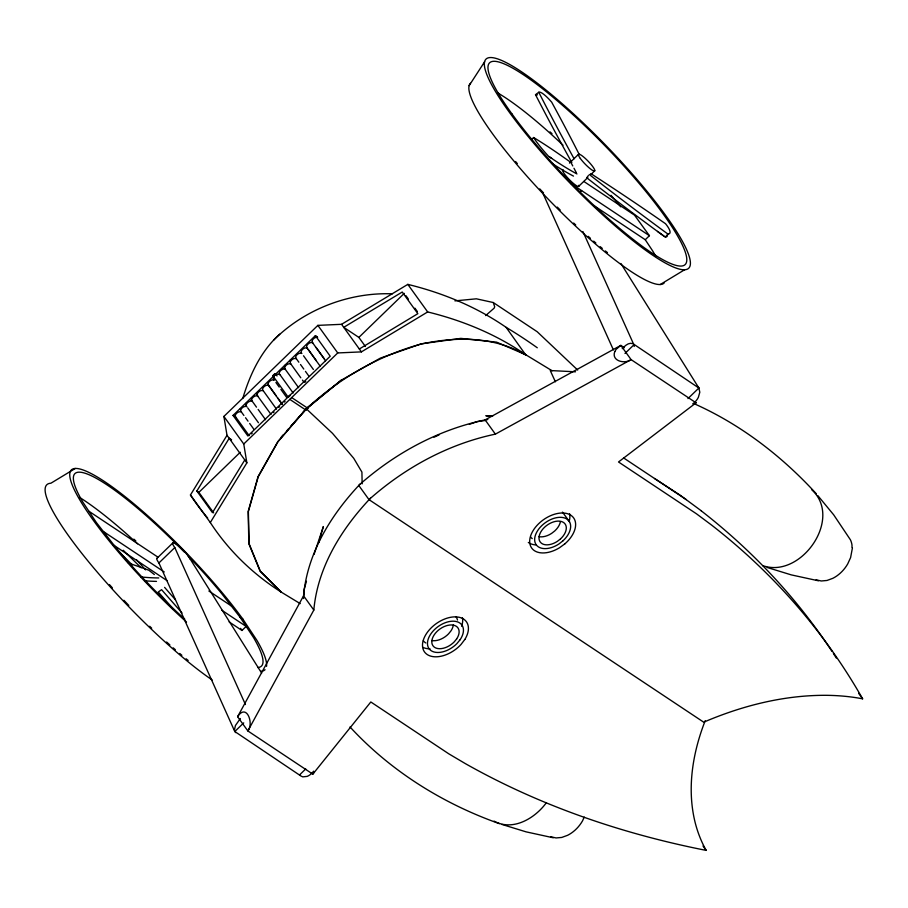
<?xml version="1.0" encoding="UTF-8"?>
<svg xmlns="http://www.w3.org/2000/svg" width="908" height="908" viewBox="0 0 908 908"><rect width="100%" height="100%" fill="white"/><g stroke="black" fill="none" stroke-linecap="round" stroke-linejoin="round"><path stroke-width="1.36" d="M852.408 547.967L850.603 557.58L847.72 563.913A29.658 22.564 -56.4 0 1 832.874 578.305L826.984 580.473L821.263 580.984L816.122 579.815M705.187 720.736C692.679 752.698 686.754 788.405 695.063 822.183A278.779 173.939 -35.8 0 0 706.163 850.387A1489.222 929.213 -35.8 0 1 465.293 763.583L448.824 753.844L370.816 701.975L312.829 774.149L247.861 730.951L313.827 610.051C317.63 567.148 341.465 528.876 370.475 498.197M306.45 581.245L304.169 589.292L304.294 594.899M318.821 542.496L323.35 526.538L314.043 554.447M242.742 398.51C249.882 374.675 260.891 350.965 279.698 334.178M584.241 817.087L582.516 820.889A29.658 22.564 -56.4 0 1 567.659 835.281L561.768 837.437L556.059 837.948L550.918 836.779M237.601 716.707C246.579 702.758 254.104 723.494 247.861 730.951L237.601 716.707L303.567 595.807C307.358 552.904 331.204 514.632 360.215 483.941M552.155 370.804L525.936 354.858L496.562 342.146L460.855 338.378L421.244 343.826L380.429 358.093L341.181 380.225L306.189 408.714L277.825 441.617L258.031 476.689L248.156 511.533L248.871 543.779L260.119 571.245L281.174 592.073L300.185 603.616M310.241 405.433L306.337 408.838L278.007 441.697L258.235 476.723L248.372 511.522L249.087 543.733L260.324 571.166L281.174 592.073A582.607 363.518 -35.8 0 1 210.304 522.543L190.453 494.985L227.011 435.295L223.901 416.431L317.879 325.37L341.556 324.315L407.817 284.374A582.607 363.518 -35.8 0 1 506.108 327.334A1093.141 643.239 -29.8 0 1 537.286 347.775M210.304 522.543L246.863 462.864L243.753 444.001L223.901 416.431M244.785 459.97L212.461 512.668L196.866 491.012L229.191 438.314L231.506 439.858L229.191 438.314M469.13 85.658L484.668 61.687M312.829 774.149L314.418 771.721M302.92 412.527L306.337 408.838C339.059 378.568 378.159 355.777 421.255 344.019C456.27 336.516 494.145 336.255 525.811 355.039L506.108 327.334M588.384 175.55L586.716 177.752A848.798 216.978 41.4 0 0 657.494 231.404L665.314 237.09A21.803 5.652 40.6 0 0 667.448 235.07M546.412 802.638C535.118 818.267 512.906 831.637 494.077 821.127M665.314 237.09L667.936 234.037A21.803 5.652 40.6 0 0 665.53 223.72A880.42 231.858 40 0 0 590.79 173.576M281.276 437.043L283.126 434.932M286.837 430.733L288.699 428.633M290.549 426.533L307.426 407.715L305.19 409.883L341.181 380.225M240.348 718.523L235.433 725.515L234.446 729.884L235.683 732.62M622.264 348.649C624.886 345.834 628.869 341.998 633.012 343.701L698.876 388.011L699.807 392.222L698.354 397.364A11.066 6.992 -52.6 0 1 692.736 403.833M273.626 340.148C304.259 309.446 348.944 292.16 392.245 293.829M315.382 335.642L330.206 356.231L247.884 435.988L233.061 415.41L315.382 335.642L317.312 336.936M243.753 444.001L337.731 352.94L361.407 351.884L427.668 311.943A582.607 363.518 -35.8 0 1 525.959 354.892L525.811 355.039M196.866 491.012L198.875 492.352L240.257 452.252M359.33 348.99L417.839 313.68L402.244 292.024L343.723 327.334L358.864 337.401L404.253 293.363M156.766 558.488L172.645 543.109M569.452 163.111L578.396 154.439M313.612 771.176A11.066 6.992 -52.6 0 1 307.188 776.374L302.818 776.862L301.07 776.102L234.797 731.519L158.911 562.96L174.79 547.581A13.041 2.327 45.9 0 1 175.88 543.994A13.041 2.327 45.9 0 1 188.875 556.944L190.374 559.339M578.873 186.174L587.817 177.503M590.802 174.608L594.774 170.749M579.928 192.201L581.597 190.589M485.632 315.598L494.179 308.13L494.69 306.756L493.248 302.523L476.371 298.811L454.931 300.889M229.122 621.912L241.982 630.47L246.147 626.429L221.597 610.097M593.809 205.514L645.259 239.723L649.424 235.694L634.499 215.128L583.912 181.498M234.797 731.519L243.73 722.87M624.976 353.462L633.909 344.813L582.925 231.585M687.958 398.589L698.876 388.011L620.868 263.468M299.765 774.717L305.724 768.951M531.566 139.344L533.643 137.528A880.783 109.459 48.7 0 1 570.962 162.521L572.766 165.948M487.812 419.507L485.122 419.893C438.019 429.745 394.526 453.501 358.728 485.383L368.989 499.627C404.786 467.745 448.28 444.001 495.382 434.137L631.094 359.625L696.073 402.823L618.518 461.979L696.515 513.837L711.509 525.017A1489.222 929.179 -35.8 0 1 862.634 698.797M571.824 162.521A880.783 191.894 53.3 0 1 535.527 94.716L538.773 92.253A21.803 4.619 52.8 0 1 551.735 102.229L552.416 103.523A849.173 173.11 52.2 0 1 579.349 154.723M693.542 404.378L696.073 402.823M266.543 666.37A139.128 24.845 45.9 0 0 256.885 640.31L242.799 619.04A139.128 24.845 45.9 0 0 75.273 468.46L50.893 483.226A145.564 25.991 45.9 0 0 88.451 561.598A145.564 25.991 45.9 0 0 212.211 680.001M660.218 284.533L684.598 269.767A145.564 25.991 45.9 0 0 568.226 109.073A145.564 25.991 45.9 0 0 509.309 112.217A145.564 25.991 45.9 0 0 684.598 269.767M433.979 437.236L439.063 434.932M469.357 424.342L477.256 421.584L485.451 420.461M492.885 415.83L485.837 415.739L491.285 416.318M575.502 371.803L550.248 370.543L555.39 381.769M762.652 565.582C800.822 579.247 843.384 518.604 811.797 489.821M818.505 580.814L791.254 574.878L767.146 567.466M553.301 837.789L526.038 831.841L501.942 824.441M499.411 823.658C442.911 803.648 390.735 771.164 350.011 726.956M695.085 404.128C741.348 424.899 782.06 456.384 816.213 493.657M654.509 478.482L680.013 495.11L701.248 510.773M576.989 173.95A848.798 86.828 49.2 0 1 551.689 158.389L548.511 156.233A21.803 2.508 48.9 0 1 533.643 137.528M188.047 555.957A134.021 23.937 45.9 0 1 221.609 593.514L240.064 617.236L242.799 619.04M571.053 183.575L649.424 235.694M624.386 347.73L620.834 345.381L485.122 419.893L495.382 434.137M493.248 302.523L537.184 331.726L577.692 370.055M623.614 457.938L686.255 499.593M273.728 374.879A5.357 3.348 -35.8 0 1 274.613 373.869L277.088 375.912M291.672 397.556L308.13 408.498M289.811 399.372L306.257 410.314M368.989 499.627L703.7 722.178C742.267 705.686 783.876 695.119 826.008 695.312A278.779 173.939 -35.8 0 1 862.6 698.82L858.65 693.337M233.061 415.41L235.955 417.328L249.132 435.636M88.882 511.227L158.287 557.376M208.874 591.006L231.222 605.863M240.541 617.951L243.287 619.778M103.319 531.464L164.257 571.983M113.216 544.857L167.129 580.689M549.09 156.607L551.689 158.389M667.936 234.037L666.529 233.038A849.173 217.262 41.3 0 1 589.224 174.45M657.494 231.404L663.884 236.057M154.349 574.526L148.855 570.258A880.42 203.721 43.1 0 0 128.425 563.142M697.571 386.626L698.876 388.011M817.87 495.666L833.68 514.813L850.387 539.761A23.415 17.819 -56.4 0 1 851.988 545.072L852.01 547.501M407.817 284.374L427.668 311.943M569.532 521.839L563.789 513.871A20.248 12.633 -35.8 0 0 562.438 512.123M405.899 295.645L408.362 299.061M414.922 308.175L417.385 311.603M358.842 337.367L365.413 346.504M341.556 324.315L361.407 351.884M703.008 846.006L706.163 850.399M317.879 325.37L337.731 352.94M316.098 347.446L324.338 358.887M312.352 342.429L325.529 360.726M308.152 349.319L316.393 360.76M306.881 347.73L320.059 366.026M303.51 355.766L313.396 369.488M295.849 358.024L298.857 362.213M300.503 364.494L303.805 369.079M305.451 371.361L308.743 375.935M290.367 363.325L300.798 377.807M302.443 380.089L304.101 382.381M284.998 368.932L298.619 387.682M306.302 408.793L332.498 433.332L353.711 458.268L361.917 472.092L362.144 483.862M317.641 337.299A3.87 2.418 -35.8 0 0 313.112 339.195A3.87 2.418 -35.8 0 0 312.806 342.872A3.87 2.418 -35.8 0 0 307.971 344.132A3.87 2.418 -35.8 0 0 307.335 348.173A3.87 2.418 -35.8 0 0 302.5 349.432A3.87 2.418 -35.8 0 0 301.865 353.484A3.87 2.418 -35.8 0 0 297.029 354.744A3.87 2.418 -35.8 0 0 296.383 358.785A3.87 2.418 -35.8 0 0 291.559 360.045A3.87 2.418 -35.8 0 0 290.912 364.085A3.87 2.418 -35.8 0 0 286.088 365.345A3.87 2.418 -35.8 0 0 285.441 369.386A3.87 2.418 -35.8 0 0 280.617 370.646A3.87 2.418 -35.8 0 0 279.97 374.686L293.148 392.982M275.907 382.506L279.199 387.08M280.856 389.373L286.622 397.375M267.792 384.311A3.87 2.418 -35.8 0 0 268.246 384.765L276.202 395.809M277.848 398.101L281.968 403.822M268.337 385.071L282.343 404.514M275.158 374.618A5.357 3.348 -35.8 0 0 274.261 380.214A3.87 2.418 -35.8 0 0 269.438 381.474A3.87 2.418 -35.8 0 0 268.791 385.525A3.87 2.418 -35.8 0 0 263.967 386.785A3.87 2.418 -35.8 0 0 263.32 390.826L276.497 409.122M257.395 395.672L271.027 414.423M263.32 390.826A3.87 2.418 -35.8 0 0 258.485 392.086A3.87 2.418 -35.8 0 0 257.849 396.126A3.87 2.418 -35.8 0 0 253.014 397.386A3.87 2.418 -35.8 0 0 252.379 401.427L256.487 407.147M258.144 409.429L265.556 419.723M247.725 407.874L258.44 422.742M252.379 401.427A3.87 2.418 -35.8 0 0 247.543 402.687A3.87 2.418 -35.8 0 0 246.897 406.727A3.87 2.418 -35.8 0 0 242.073 407.987A3.87 2.418 -35.8 0 0 241.426 412.028L243.9 415.467M245.546 417.748L248.02 421.176M249.666 423.469L253.786 429.189M227.011 435.295L246.863 462.864M313.827 610.051L303.567 595.807L303.601 598.508M198.875 492.352L213.652 512.872M645.259 239.723L652.739 251.028A134.021 23.937 45.9 0 1 655.769 256.442M240.064 617.236L253.627 637.734A134.021 23.937 45.9 0 1 257.702 667.516M240.586 628.347L241.982 630.47M188.875 556.944L261.64 673.112M573.97 168.23L576.387 172.804M542.144 191.633L613.399 349.898M174.79 547.581L245.455 704.551M633.909 344.813L634.249 346.447M156.494 581.381A848.798 214.958 42.5 0 1 144.837 580.791M158.752 577.942A849.173 214.56 42.6 0 1 140.672 576.921M181.997 612.945A848.798 84.353 50.3 0 1 161.579 589.678L158.276 591.993A849.173 84.183 50.3 0 0 173.405 609.291M164.586 587.374A880.783 80.086 51.6 0 1 175.414 599.779M132.216 564.867A880.42 119.55 38.6 0 1 120.423 553.312M141.115 567.716A880.783 119.97 38.7 0 1 123.216 550.259M136.665 559.93A848.798 128.618 39.7 0 1 145.552 569.861M133.851 539.136A145.564 25.991 45.9 0 1 135.837 540.964M186.503 622.037A139.128 24.845 45.9 0 1 75.273 468.46M265.057 669.707A139.128 24.845 45.9 0 1 261.107 671.228M184.823 619.222A134.021 23.937 45.9 0 1 114.771 546.185L96.316 522.452L82.753 501.965A134.021 23.937 45.9 0 1 92.423 476.291A134.021 23.937 45.9 0 1 184.12 551.894M188.183 660.468A140.468 25.084 45.9 0 1 186.106 658.777M181.872 655.27A140.468 25.084 45.9 0 1 179.727 653.465M175.38 649.742A140.468 25.084 45.9 0 1 173.19 647.835M169.898 644.941A140.468 25.084 45.9 0 1 166.595 642.001M151.681 628.177A140.468 25.084 45.9 0 1 149.672 626.259M128.8 605.42A140.468 25.084 45.9 0 1 123.897 600.279M112.388 587.862A140.468 25.084 45.9 0 1 109.493 584.65M79.439 497.312A140.468 25.084 45.9 0 1 137.517 543.813M158.911 562.96A13.03 2.327 45.9 0 1 157.277 558.148M462.422 617.769A25.833 16.117 -35.8 0 1 461.639 626.27M430.029 648.834A25.833 16.117 -35.8 0 1 422.799 647.302M425.807 642.966A20.248 12.633 -35.8 0 1 423.321 640.73M456.122 616.997A20.248 12.633 -35.8 0 1 457.484 620.039M453.33 624.84A15.357 9.579 -35.8 0 1 450.901 630.958L448.484 633.909A15.357 9.579 -35.8 0 1 431.868 640.549M272.775 377.024A5.357 3.348 -35.8 0 1 273.104 375.957M288.472 397.307A5.357 3.348 -35.8 0 1 289.981 395.207M235.955 417.328A3.87 2.418 -35.8 0 1 236.602 413.288A3.87 2.418 -35.8 0 1 241.426 412.028M251.425 433.876A3.87 2.418 -35.8 0 1 252.208 433.241M273.319 412.663A3.87 2.418 -35.8 0 1 274.091 412.028M278.79 407.363A3.87 2.418 -35.8 0 1 279.573 406.727M284.261 402.062A3.87 2.418 -35.8 0 1 285.044 401.427M240.211 409.519A3.87 2.418 -35.8 0 1 240.438 408.748M245.727 405.706A3.87 2.418 -35.8 0 1 246.363 405.978A3.87 2.418 -35.8 0 1 245.909 405.524M245.682 404.923A3.87 2.418 -35.8 0 1 245.909 403.447M251.198 400.405A3.87 2.418 -35.8 0 1 251.834 400.666A3.87 2.418 -35.8 0 1 251.38 400.224M251.153 398.907A3.87 2.418 -35.8 0 1 251.391 398.147M256.669 395.105A3.87 2.418 -35.8 0 1 257.304 395.366A3.87 2.418 -35.8 0 1 256.623 394.322M256.623 393.607A3.87 2.418 -35.8 0 1 256.862 392.835M267.61 384.493A3.87 2.418 -35.8 0 1 268.246 384.765M207.682 518.037A582.607 363.518 -35.8 0 1 190.453 494.985M573.493 176.095A849.173 87.372 49.2 0 1 551.882 163.281M535.527 94.716A21.803 4.619 52.8 0 1 537.445 94.897M574.094 158.764A880.42 192.156 53.3 0 1 538.773 92.253M578.771 185.311A11.611 2.077 45.9 0 1 569.986 180.272A11.611 2.077 45.9 0 1 562.949 169.546M664.157 283.001A139.128 24.845 45.9 0 1 549.737 200.725A139.128 24.845 45.9 0 1 470.435 83.275M549.998 131.853A139.128 24.845 45.9 0 1 552.019 133.68M607.441 252.583A134.021 23.937 45.9 0 1 605.398 250.937M602.276 248.383A134.021 23.937 45.9 0 1 600.165 246.624M595.864 243.004A134.021 23.937 45.9 0 1 593.696 241.142M590.416 238.293A134.021 23.937 45.9 0 1 588.225 236.352M575.729 224.991A134.021 23.937 45.9 0 1 573.663 223.039M560.213 210.032A134.021 23.937 45.9 0 1 557.274 207.092M543.563 192.95A134.021 23.937 45.9 0 1 539.738 188.875M517.333 163.599A134.021 23.937 45.9 0 1 515.585 161.533M497.788 92.957A134.021 23.937 45.9 0 1 563.017 145.212M610.959 195.299A134.021 23.937 45.9 0 1 620.72 206.808M701.203 510.807A1489.279 929.213 -35.8 0 1 831.921 651.286M833.396 653.533A1489.279 929.213 -35.8 0 1 836.325 658.05M569.554 513.644A25.833 16.117 -35.8 0 1 569.327 520.795M536.219 544.948A25.833 16.117 -35.8 0 1 528.32 542.451M532.247 538.603A20.248 12.633 -35.8 0 1 530.647 537.048M560.361 521.964A15.357 9.579 -35.8 0 1 554.731 530.976L551.565 533.427A15.357 9.579 -35.8 0 1 539.057 536.685M273.819 374.788A5.357 3.348 -35.8 0 0 272.74 375.674L288.108 397.012A5.357 3.348 -35.8 0 1 290.39 395.434M275.022 374.096A5.357 3.348 -35.8 0 1 276.27 373.642M273.285 376.434A5.357 3.348 -35.8 0 1 279.97 374.686M305.304 382.143A3.87 2.418 -35.8 0 1 305.746 381.36M289.924 360.794A3.87 2.418 -35.8 0 1 290.378 360.022M284.454 366.094A3.87 2.418 -35.8 0 1 284.908 365.322M282.615 368.421A3.87 2.418 -35.8 0 1 284.261 368.364M614.784 351.612C611.118 361.157 624.976 364.278 631.094 359.625L620.834 345.381L616.18 349.262L614.784 351.612M464.851 639.448L461.003 644.487A25.833 16.117 -35.8 0 1 423.548 650.31A25.833 16.117 -35.8 0 1 448.439 617.78A25.833 16.117 -35.8 0 1 464.851 639.448M456.645 638.926L454.227 641.877A15.357 9.579 -35.8 0 1 432.253 644.43A15.357 9.579 -35.8 0 1 447.848 625.351A15.357 9.579 -35.8 0 1 456.645 638.926M460.095 639.743L456.883 643.624A20.248 12.633 -35.8 0 1 428.02 646.746A20.248 12.633 -35.8 0 1 448.779 621.662A20.248 12.633 -35.8 0 1 460.095 639.743M563.096 540.714L558.942 543.971A20.248 12.633 -35.8 0 1 534.699 538.41A20.248 12.633 -35.8 0 1 561.541 517.367A20.248 12.633 -35.8 0 1 563.096 540.714M560.474 538.943L557.308 541.395A15.357 9.579 -35.8 0 1 539.046 536.991A15.357 9.579 -35.8 0 1 559.51 521.147A15.357 9.579 -35.8 0 1 560.474 538.943M564.924 543.801L559.476 547.774A25.833 16.117 -35.8 0 1 529.886 538.864A25.833 16.117 -35.8 0 1 565.082 513.179A25.833 16.117 -35.8 0 1 564.924 543.801M580.314 158.423A11.611 2.077 45.9 0 0 594.32 171.056A11.611 2.077 45.9 0 0 585.138 158.298A11.611 2.077 45.9 0 0 580.314 158.423M512.044 114.022A140.468 25.084 45.9 0 0 681.193 266.055A140.468 25.084 45.9 0 0 568.896 110.992A140.468 25.084 45.9 0 0 512.044 114.022"/></g></svg>
